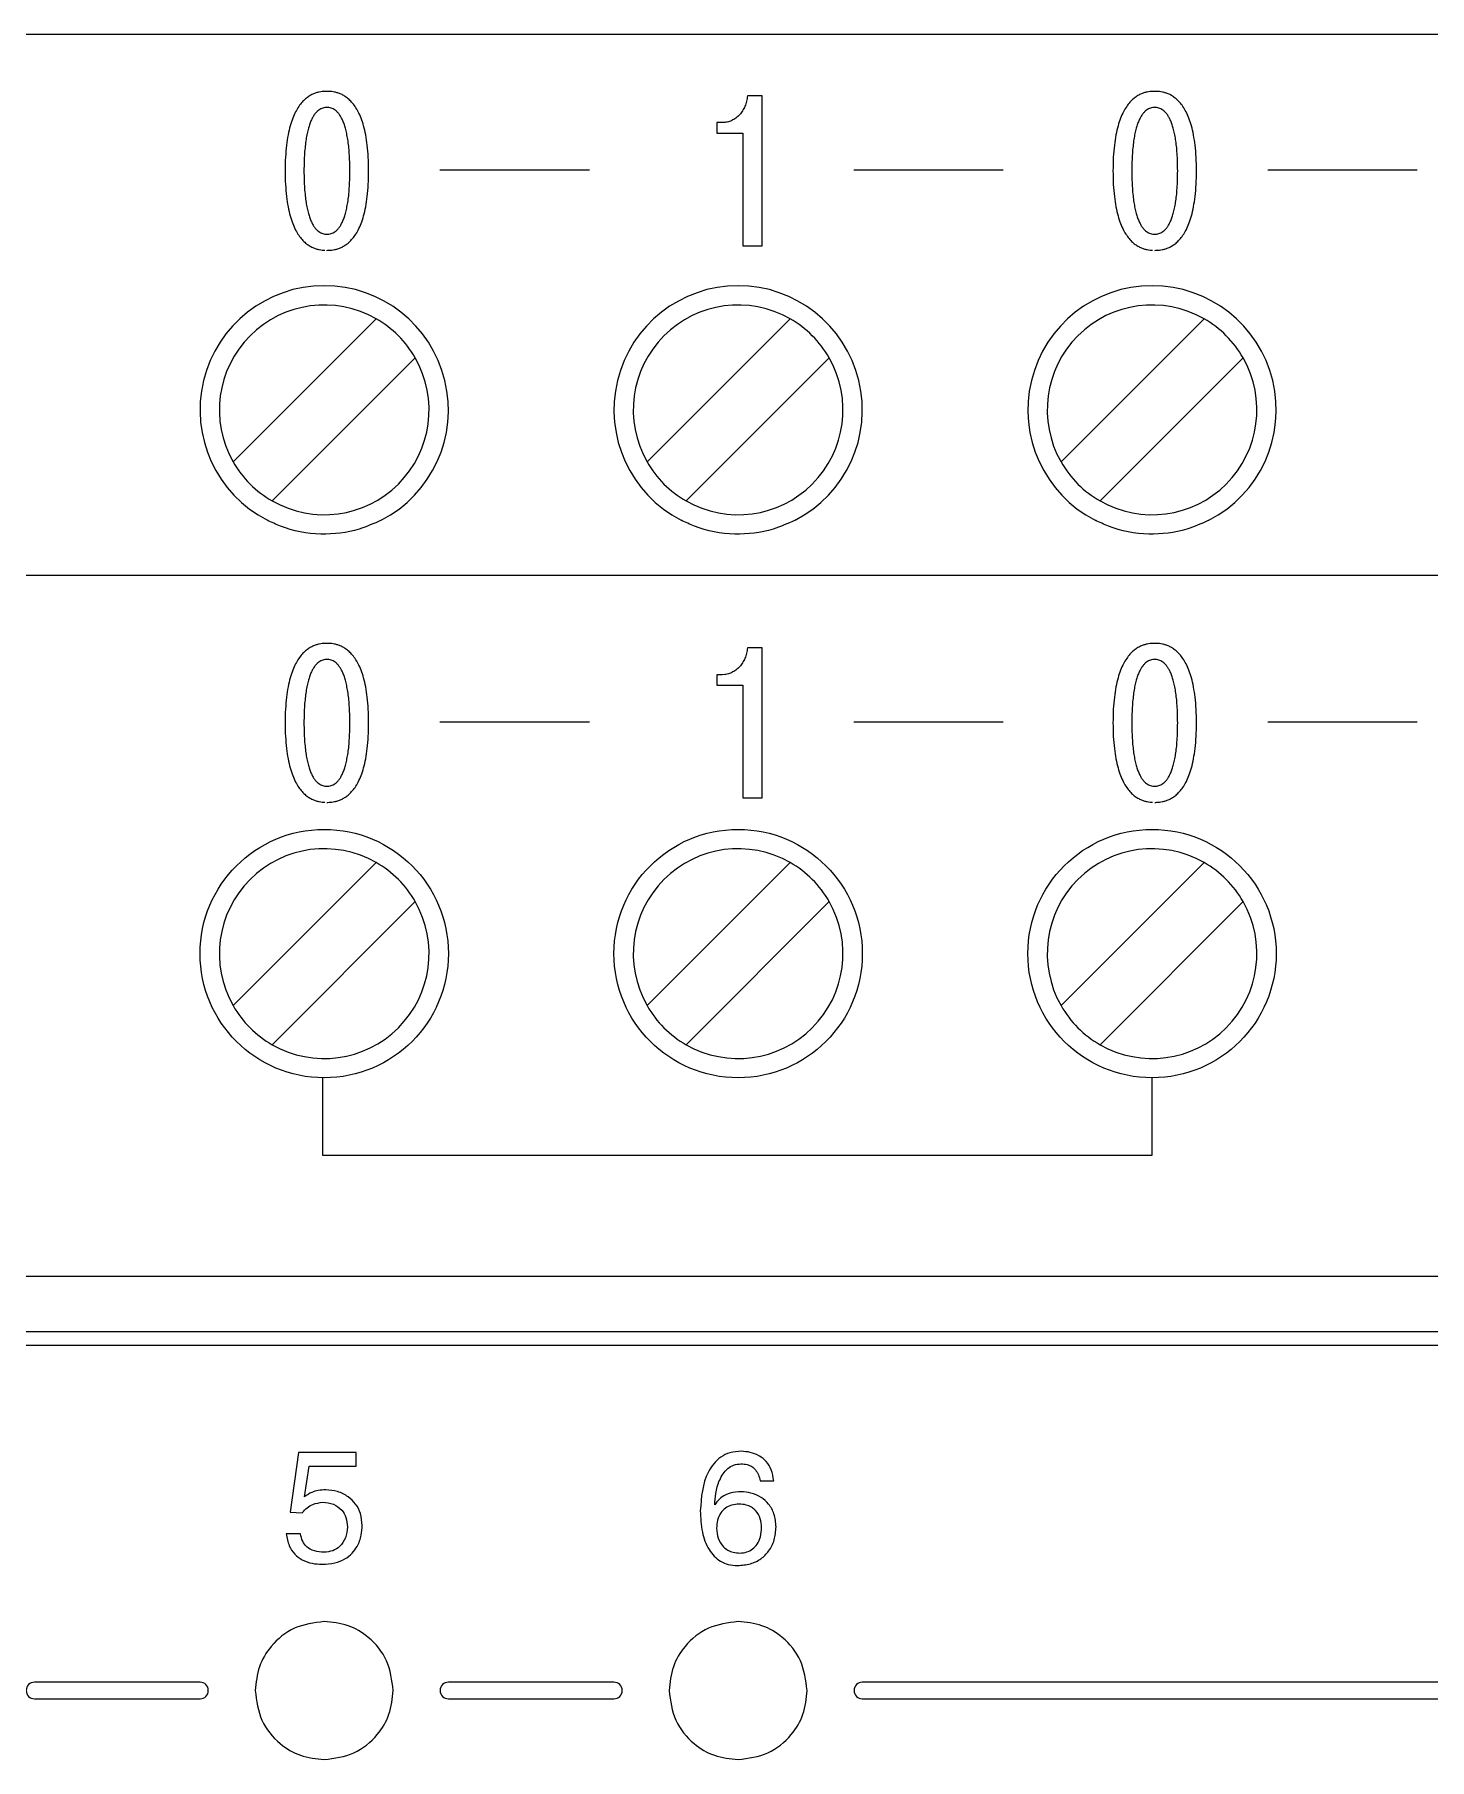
# Model space of a CAD drawing. Header units: millimetres. Extents: x 3520 to 8864, y 403 to 1747.
# Drawn here: x 7195.53 to 7220.81, y 1221.2 to 1252.45 of the extents above; entities that cross this region are included whole.
import ezdxf

# ---------------------------------------------------------------- set-up
doc = ezdxf.new("R2010")
doc.units = ezdxf.units.MM

msp = doc.modelspace()

# ---------------------------------------------------------------- linework, layer by layer
for p, q in [((7234.534, 1252.452, 1518.358), (7129.534, 1252.452, 1518.358)), ((7208.717, 1251.34, 1518.358), (7208.453, 1251.34, 1518.358)), ((7208.717, 1248.624, 1518.358), (7208.717, 1251.34, 1518.358)), ((7207.898, 1250.855, 1518.358), (7207.898, 1250.665, 1518.358)), ((7207.995, 1250.855, 1518.358), (7207.898, 1250.855, 1518.358)), ((7207.898, 1250.665, 1518.358), (7208.371, 1250.665, 1518.358)), ((7208.041, 1250.858, 1518.358), (7207.995, 1250.855, 1518.358)), ((7208.371, 1250.665, 1518.358), (7208.371, 1248.624, 1518.358)), ((7202.879, 1249.998, 1518.358), (7205.588, 1249.998, 1518.358)), ((7210.379, 1249.998, 1518.358), (7213.088, 1249.998, 1518.358)), ((7217.879, 1249.998, 1518.358), (7220.588, 1249.998, 1518.358)), ((7208.371, 1248.624, 1518.358), (7208.717, 1248.624, 1518.358)), ((7201.727, 1247.302, 1518.358), (7199.134, 1244.71, 1518.358)), ((7209.227, 1247.302, 1518.358), (7206.634, 1244.71, 1518.358)), ((7216.727, 1247.302, 1518.358), (7214.134, 1244.71, 1518.358)), ((7199.841, 1244.002, 1518.358), (7202.434, 1246.595, 1518.358)), ((7207.341, 1244.002, 1518.358), (7209.934, 1246.595, 1518.358)), ((7214.841, 1244.002, 1518.358), (7217.434, 1246.595, 1518.358)), ((7234.534, 1242.652, 1518.358), (7129.534, 1242.652, 1518.358)), ((7208.717, 1241.34, 1518.358), (7208.453, 1241.34, 1518.358)), ((7208.717, 1238.624, 1518.358), (7208.717, 1241.34, 1518.358)), ((7207.898, 1240.855, 1518.358), (7207.898, 1240.665, 1518.358)), ((7207.995, 1240.855, 1518.358), (7207.898, 1240.855, 1518.358)), ((7207.898, 1240.665, 1518.358), (7208.371, 1240.665, 1518.358)), ((7208.041, 1240.858, 1518.358), (7207.995, 1240.855, 1518.358)), ((7208.371, 1240.665, 1518.358), (7208.371, 1238.624, 1518.358)), ((7202.879, 1239.998, 1518.358), (7205.588, 1239.998, 1518.358)), ((7210.379, 1239.998, 1518.358), (7213.088, 1239.998, 1518.358)), ((7217.879, 1239.998, 1518.358), (7220.588, 1239.998, 1518.358)), ((7208.371, 1238.624, 1518.358), (7208.717, 1238.624, 1518.358)), ((7201.727, 1237.452, 1518.358), (7199.134, 1234.86, 1518.358)), ((7209.227, 1237.452, 1518.358), (7206.634, 1234.86, 1518.358)), ((7216.727, 1237.452, 1518.358), (7214.134, 1234.86, 1518.358)), ((7199.841, 1234.152, 1518.358), (7202.434, 1236.745, 1518.358)), ((7207.341, 1234.152, 1518.358), (7209.934, 1236.745, 1518.358)), ((7214.841, 1234.152, 1518.358), (7217.434, 1236.745, 1518.358)), ((7200.754, 1233.552, 1518.358), (7200.755, 1232.152, 1518.358)), ((7215.787, 1232.152, 1518.358), (7215.784, 1233.552, 1518.358)), ((7200.755, 1232.152, 1518.358), (7215.787, 1232.152, 1518.358)), ((7234.534, 1229.952, 1518.358), (7129.534, 1229.952, 1518.358)), ((7233.534, 1228.952, 1518.358), (7130.534, 1228.952, 1518.358)), ((7230.633, 1228.703, 1518.358), (7165.934, 1228.703, 1518.358)), ((7200.319, 1226.764, 1518.358), (7200.169, 1225.684, 1518.358)), ((7201.363, 1226.764, 1518.358), (7200.319, 1226.764, 1518.358)), ((7201.363, 1226.517, 1518.358), (7201.363, 1226.764, 1518.358)), ((7200.424, 1225.964, 1518.358), (7200.509, 1226.517, 1518.358)), ((7200.509, 1226.517, 1518.358), (7201.363, 1226.517, 1518.358)), ((7208.681, 1226.251, 1518.358), (7208.928, 1226.251, 1518.358)), ((7200.169, 1225.684, 1518.358), (7200.387, 1225.672, 1518.358)), ((7200.356, 1225.292, 1518.358), (7200.095, 1225.292, 1518.358)), ((7198.534, 1222.603, 1518.358), (7195.534, 1222.603, 1518.358)), ((7206.034, 1222.603, 1518.358), (7203.034, 1222.603, 1518.358)), ((7230.634, 1222.603, 1518.358), (7210.534, 1222.603, 1518.358)), ((7195.534, 1222.303, 1518.358), (7198.534, 1222.303, 1518.358)), ((7203.034, 1222.303, 1518.358), (7206.034, 1222.303, 1518.358)), ((7210.534, 1222.303, 1518.358), (7230.934, 1222.303, 1518.358))]:
    msp.add_line(p, q)
for centre in [(7200.784, 1235.802, 1518.358), (7208.284, 1235.802, 1518.358), (7215.784, 1235.802, 1518.358)]:
    msp.add_circle(centre, 2.25)
for centre, radius, start, end in [((7200.784, 1245.652, 1518.358), 2.25, 297.266, 242.734), ((7208.284, 1245.652, 1518.358), 2.25, 297.266, 242.734), ((7215.784, 1245.652, 1518.358), 2.25, 297.266, 242.734), ((7200.784, 1245.652, 1518.358), 1.9, 60.2575, 209.7425), ((7208.284, 1245.652, 1518.358), 1.9, 60.2575, 209.7425), ((7215.784, 1245.652, 1518.358), 1.9, 60.2575, 209.7425), ((7200.784, 1245.652, 1518.358), 1.9, 29.7425, 60.2575), ((7208.284, 1245.652, 1518.358), 1.9, 29.7425, 60.2575), ((7215.784, 1245.652, 1518.358), 1.9, 29.7425, 60.2575), ((7200.784, 1245.652, 1518.358), 1.9, 240.2575, 29.7425), ((7208.284, 1245.652, 1518.358), 1.9, 240.2575, 29.7425), ((7215.784, 1245.652, 1518.358), 1.9, 240.2575, 29.7425), ((7200.784, 1245.652, 1518.358), 1.9, 209.7425, 240.2575), ((7208.284, 1245.652, 1518.358), 1.9, 209.7425, 240.2575), ((7215.784, 1245.652, 1518.358), 1.9, 209.7425, 240.2575), ((7200.784, 1235.802, 1518.358), 1.9, 60.2575, 209.7425), ((7208.284, 1235.802, 1518.358), 1.9, 60.2575, 209.7425), ((7215.784, 1235.802, 1518.358), 1.9, 60.2575, 209.7425), ((7200.784, 1235.802, 1518.358), 1.9, 29.7425, 60.2575), ((7208.284, 1235.802, 1518.358), 1.9, 29.7425, 60.2575), ((7215.784, 1235.802, 1518.358), 1.9, 29.7425, 60.2575), ((7200.784, 1235.802, 1518.358), 1.9, 240.2575, 29.7425), ((7208.284, 1235.802, 1518.358), 1.9, 240.2575, 29.7425), ((7215.784, 1235.802, 1518.358), 1.9, 240.2575, 29.7425), ((7200.784, 1235.802, 1518.358), 1.9, 209.7425, 240.2575), ((7208.284, 1235.802, 1518.358), 1.9, 209.7425, 240.2575), ((7215.784, 1235.802, 1518.358), 1.9, 209.7425, 240.2575), ((7195.534, 1222.453, 1518.358), 0.15, 90, 270), ((7198.534, 1222.453, 1518.358), 0.15, 270, 90), ((7203.034, 1222.453, 1518.358), 0.15, 90, 270), ((7206.034, 1222.453, 1518.358), 0.15, 270, 90), ((7210.534, 1222.453, 1518.358), 0.15, 90, 270)]:
    msp.add_arc(centre, radius, start, end)
for points in [[(7200.832, 1248.542, 1518.358), (7200.872, 1248.543, 1518.358), (7200.919, 1248.546, 1518.358), (7200.972, 1248.555, 1518.358), (7201.029, 1248.57, 1518.358), (7201.091, 1248.593, 1518.358), (7201.154, 1248.628, 1518.358), (7201.218, 1248.675, 1518.358), (7201.281, 1248.736, 1518.358), (7201.342, 1248.814, 1518.358), (7201.399, 1248.91, 1518.358), (7201.451, 1249.027, 1518.358), (7201.497, 1249.166, 1518.358), (7201.535, 1249.329, 1518.358), (7201.564, 1249.518, 1518.358), (7201.583, 1249.735, 1518.358), (7201.589, 1249.982, 1518.358), (7201.583, 1250.229, 1518.358), (7201.564, 1250.446, 1518.358), (7201.535, 1250.635, 1518.358), (7201.497, 1250.798, 1518.358), (7201.451, 1250.937, 1518.358), (7201.399, 1251.053, 1518.358), (7201.342, 1251.149, 1518.358), (7201.281, 1251.227, 1518.358), (7201.218, 1251.289, 1518.358), (7201.154, 1251.336, 1518.358), (7201.091, 1251.37, 1518.358), (7201.029, 1251.394, 1518.358), (7200.972, 1251.409, 1518.358), (7200.919, 1251.417, 1518.358), (7200.872, 1251.421, 1518.358), (7200.832, 1251.422, 1518.358), (7200.793, 1251.421, 1518.358), (7200.747, 1251.417, 1518.358), (7200.694, 1251.409, 1518.358), (7200.636, 1251.394, 1518.358), (7200.575, 1251.37, 1518.358), (7200.511, 1251.336, 1518.358), (7200.447, 1251.289, 1518.358), (7200.384, 1251.227, 1518.358), (7200.324, 1251.149, 1518.358), (7200.266, 1251.053, 1518.358), (7200.214, 1250.937, 1518.358), (7200.168, 1250.798, 1518.358), (7200.13, 1250.635, 1518.358), (7200.101, 1250.446, 1518.358), (7200.082, 1250.229, 1518.358), (7200.076, 1249.982, 1518.358), (7200.082, 1249.735, 1518.358), (7200.101, 1249.518, 1518.358), (7200.13, 1249.329, 1518.358), (7200.168, 1249.166, 1518.358), (7200.214, 1249.027, 1518.358), (7200.266, 1248.91, 1518.358), (7200.324, 1248.814, 1518.358), (7200.384, 1248.736, 1518.358), (7200.447, 1248.675, 1518.358), (7200.511, 1248.628, 1518.358), (7200.575, 1248.593, 1518.358), (7200.636, 1248.57, 1518.358), (7200.694, 1248.555, 1518.358), (7200.747, 1248.546, 1518.358), (7200.793, 1248.543, 1518.358)], [(7208.453, 1251.34, 1518.358), (7208.447, 1251.291, 1518.358), (7208.437, 1251.244, 1518.358), (7208.424, 1251.197, 1518.358), (7208.407, 1251.153, 1518.358), (7208.387, 1251.111, 1518.358), (7208.364, 1251.071, 1518.358), (7208.339, 1251.033, 1518.358), (7208.31, 1250.999, 1518.358), (7208.278, 1250.967, 1518.358), (7208.245, 1250.939, 1518.358), (7208.208, 1250.915, 1518.358), (7208.17, 1250.894, 1518.358), (7208.129, 1250.877, 1518.358), (7208.086, 1250.865, 1518.358), (7208.041, 1250.858, 1518.358)], [(7215.832, 1248.542, 1518.358), (7215.872, 1248.543, 1518.358), (7215.919, 1248.546, 1518.358), (7215.972, 1248.555, 1518.358), (7216.029, 1248.57, 1518.358), (7216.091, 1248.593, 1518.358), (7216.154, 1248.628, 1518.358), (7216.218, 1248.675, 1518.358), (7216.281, 1248.736, 1518.358), (7216.342, 1248.814, 1518.358), (7216.399, 1248.91, 1518.358), (7216.451, 1249.027, 1518.358), (7216.497, 1249.166, 1518.358), (7216.535, 1249.329, 1518.358), (7216.564, 1249.518, 1518.358), (7216.583, 1249.735, 1518.358), (7216.589, 1249.982, 1518.358), (7216.583, 1250.229, 1518.358), (7216.564, 1250.446, 1518.358), (7216.535, 1250.635, 1518.358), (7216.497, 1250.798, 1518.358), (7216.451, 1250.937, 1518.358), (7216.399, 1251.053, 1518.358), (7216.342, 1251.149, 1518.358), (7216.281, 1251.227, 1518.358), (7216.218, 1251.289, 1518.358), (7216.154, 1251.336, 1518.358), (7216.091, 1251.37, 1518.358), (7216.029, 1251.394, 1518.358), (7215.972, 1251.409, 1518.358), (7215.919, 1251.417, 1518.358), (7215.872, 1251.421, 1518.358), (7215.832, 1251.422, 1518.358), (7215.793, 1251.421, 1518.358), (7215.747, 1251.417, 1518.358), (7215.694, 1251.409, 1518.358), (7215.636, 1251.394, 1518.358), (7215.575, 1251.37, 1518.358), (7215.511, 1251.336, 1518.358), (7215.447, 1251.289, 1518.358), (7215.384, 1251.227, 1518.358), (7215.324, 1251.149, 1518.358), (7215.266, 1251.053, 1518.358), (7215.214, 1250.937, 1518.358), (7215.168, 1250.798, 1518.358), (7215.13, 1250.635, 1518.358), (7215.101, 1250.446, 1518.358), (7215.082, 1250.229, 1518.358), (7215.076, 1249.982, 1518.358), (7215.082, 1249.735, 1518.358), (7215.101, 1249.518, 1518.358), (7215.13, 1249.329, 1518.358), (7215.168, 1249.166, 1518.358), (7215.214, 1249.027, 1518.358), (7215.266, 1248.91, 1518.358), (7215.324, 1248.814, 1518.358), (7215.384, 1248.736, 1518.358), (7215.447, 1248.675, 1518.358), (7215.511, 1248.628, 1518.358), (7215.575, 1248.593, 1518.358), (7215.636, 1248.57, 1518.358), (7215.694, 1248.555, 1518.358), (7215.747, 1248.546, 1518.358), (7215.793, 1248.543, 1518.358)], [(7200.832, 1248.834, 1518.358), (7200.795, 1248.836, 1518.358), (7200.758, 1248.845, 1518.358), (7200.721, 1248.86, 1518.358), (7200.684, 1248.883, 1518.358), (7200.649, 1248.913, 1518.358), (7200.614, 1248.952, 1518.358), (7200.582, 1249.001, 1518.358), (7200.551, 1249.06, 1518.358), (7200.522, 1249.13, 1518.358), (7200.497, 1249.211, 1518.358), (7200.474, 1249.305, 1518.358), (7200.454, 1249.411, 1518.358), (7200.439, 1249.532, 1518.358), (7200.427, 1249.666, 1518.358), (7200.42, 1249.816, 1518.358), (7200.417, 1249.982, 1518.358), (7200.42, 1250.148, 1518.358), (7200.427, 1250.298, 1518.358), (7200.439, 1250.432, 1518.358), (7200.454, 1250.553, 1518.358), (7200.474, 1250.659, 1518.358), (7200.497, 1250.753, 1518.358), (7200.522, 1250.834, 1518.358), (7200.551, 1250.904, 1518.358), (7200.582, 1250.963, 1518.358), (7200.614, 1251.012, 1518.358), (7200.649, 1251.051, 1518.358), (7200.684, 1251.082, 1518.358), (7200.721, 1251.104, 1518.358), (7200.758, 1251.119, 1518.358), (7200.795, 1251.128, 1518.358), (7200.832, 1251.131, 1518.358), (7200.87, 1251.128, 1518.358), (7200.907, 1251.119, 1518.358), (7200.944, 1251.104, 1518.358), (7200.981, 1251.082, 1518.358), (7201.017, 1251.051, 1518.358), (7201.051, 1251.012, 1518.358), (7201.084, 1250.963, 1518.358), (7201.114, 1250.904, 1518.358), (7201.143, 1250.834, 1518.358), (7201.169, 1250.753, 1518.358), (7201.191, 1250.659, 1518.358), (7201.211, 1250.553, 1518.358), (7201.227, 1250.432, 1518.358), (7201.238, 1250.298, 1518.358), (7201.245, 1250.148, 1518.358), (7201.248, 1249.982, 1518.358), (7201.245, 1249.816, 1518.358), (7201.238, 1249.666, 1518.358), (7201.227, 1249.532, 1518.358), (7201.211, 1249.411, 1518.358), (7201.191, 1249.305, 1518.358), (7201.169, 1249.211, 1518.358), (7201.143, 1249.13, 1518.358), (7201.114, 1249.06, 1518.358), (7201.084, 1249.001, 1518.358), (7201.051, 1248.952, 1518.358), (7201.017, 1248.913, 1518.358), (7200.981, 1248.883, 1518.358), (7200.944, 1248.86, 1518.358), (7200.907, 1248.845, 1518.358), (7200.87, 1248.836, 1518.358), (7200.832, 1248.834, 1518.358)], [(7215.832, 1248.834, 1518.358), (7215.795, 1248.836, 1518.358), (7215.758, 1248.845, 1518.358), (7215.721, 1248.86, 1518.358), (7215.684, 1248.883, 1518.358), (7215.649, 1248.913, 1518.358), (7215.614, 1248.952, 1518.358), (7215.582, 1249.001, 1518.358), (7215.551, 1249.06, 1518.358), (7215.522, 1249.13, 1518.358), (7215.497, 1249.211, 1518.358), (7215.474, 1249.305, 1518.358), (7215.454, 1249.411, 1518.358), (7215.439, 1249.532, 1518.358), (7215.427, 1249.666, 1518.358), (7215.42, 1249.816, 1518.358), (7215.417, 1249.982, 1518.358), (7215.42, 1250.148, 1518.358), (7215.427, 1250.298, 1518.358), (7215.439, 1250.432, 1518.358), (7215.454, 1250.553, 1518.358), (7215.474, 1250.659, 1518.358), (7215.497, 1250.753, 1518.358), (7215.522, 1250.834, 1518.358), (7215.551, 1250.904, 1518.358), (7215.582, 1250.963, 1518.358), (7215.614, 1251.012, 1518.358), (7215.649, 1251.051, 1518.358), (7215.684, 1251.082, 1518.358), (7215.721, 1251.104, 1518.358), (7215.758, 1251.119, 1518.358), (7215.795, 1251.128, 1518.358), (7215.832, 1251.131, 1518.358), (7215.87, 1251.128, 1518.358), (7215.907, 1251.119, 1518.358), (7215.944, 1251.104, 1518.358), (7215.981, 1251.082, 1518.358), (7216.017, 1251.051, 1518.358), (7216.051, 1251.012, 1518.358), (7216.084, 1250.963, 1518.358), (7216.114, 1250.904, 1518.358), (7216.143, 1250.834, 1518.358), (7216.169, 1250.753, 1518.358), (7216.191, 1250.659, 1518.358), (7216.211, 1250.553, 1518.358), (7216.227, 1250.432, 1518.358), (7216.238, 1250.298, 1518.358), (7216.245, 1250.148, 1518.358), (7216.248, 1249.982, 1518.358), (7216.245, 1249.816, 1518.358), (7216.238, 1249.666, 1518.358), (7216.227, 1249.532, 1518.358), (7216.211, 1249.411, 1518.358), (7216.191, 1249.305, 1518.358), (7216.169, 1249.211, 1518.358), (7216.143, 1249.13, 1518.358), (7216.114, 1249.06, 1518.358), (7216.084, 1249.001, 1518.358), (7216.051, 1248.952, 1518.358), (7216.017, 1248.913, 1518.358), (7215.981, 1248.883, 1518.358), (7215.944, 1248.86, 1518.358), (7215.907, 1248.845, 1518.358), (7215.87, 1248.836, 1518.358), (7215.832, 1248.834, 1518.358)], [(7200.832, 1238.542, 1518.358), (7200.872, 1238.543, 1518.358), (7200.919, 1238.546, 1518.358), (7200.972, 1238.555, 1518.358), (7201.029, 1238.57, 1518.358), (7201.091, 1238.593, 1518.358), (7201.154, 1238.628, 1518.358), (7201.218, 1238.675, 1518.358), (7201.281, 1238.736, 1518.358), (7201.342, 1238.814, 1518.358), (7201.399, 1238.91, 1518.358), (7201.451, 1239.027, 1518.358), (7201.497, 1239.166, 1518.358), (7201.535, 1239.329, 1518.358), (7201.564, 1239.518, 1518.358), (7201.583, 1239.735, 1518.358), (7201.589, 1239.982, 1518.358), (7201.583, 1240.229, 1518.358), (7201.564, 1240.446, 1518.358), (7201.535, 1240.635, 1518.358), (7201.497, 1240.798, 1518.358), (7201.451, 1240.937, 1518.358), (7201.399, 1241.053, 1518.358), (7201.342, 1241.149, 1518.358), (7201.281, 1241.227, 1518.358), (7201.218, 1241.289, 1518.358), (7201.154, 1241.336, 1518.358), (7201.091, 1241.37, 1518.358), (7201.029, 1241.394, 1518.358), (7200.972, 1241.409, 1518.358), (7200.919, 1241.417, 1518.358), (7200.872, 1241.421, 1518.358), (7200.832, 1241.422, 1518.358), (7200.793, 1241.421, 1518.358), (7200.747, 1241.417, 1518.358), (7200.694, 1241.409, 1518.358), (7200.636, 1241.394, 1518.358), (7200.575, 1241.37, 1518.358), (7200.511, 1241.336, 1518.358), (7200.447, 1241.289, 1518.358), (7200.384, 1241.227, 1518.358), (7200.324, 1241.149, 1518.358), (7200.266, 1241.053, 1518.358), (7200.214, 1240.937, 1518.358), (7200.168, 1240.798, 1518.358), (7200.13, 1240.635, 1518.358), (7200.101, 1240.446, 1518.358), (7200.082, 1240.229, 1518.358), (7200.076, 1239.982, 1518.358), (7200.082, 1239.735, 1518.358), (7200.101, 1239.518, 1518.358), (7200.13, 1239.329, 1518.358), (7200.168, 1239.166, 1518.358), (7200.214, 1239.027, 1518.358), (7200.266, 1238.91, 1518.358), (7200.324, 1238.814, 1518.358), (7200.384, 1238.736, 1518.358), (7200.447, 1238.675, 1518.358), (7200.511, 1238.628, 1518.358), (7200.575, 1238.593, 1518.358), (7200.636, 1238.57, 1518.358), (7200.694, 1238.555, 1518.358), (7200.747, 1238.546, 1518.358), (7200.793, 1238.543, 1518.358)], [(7208.453, 1241.34, 1518.358), (7208.447, 1241.291, 1518.358), (7208.437, 1241.244, 1518.358), (7208.424, 1241.197, 1518.358), (7208.407, 1241.153, 1518.358), (7208.387, 1241.111, 1518.358), (7208.364, 1241.071, 1518.358), (7208.339, 1241.033, 1518.358), (7208.31, 1240.999, 1518.358), (7208.278, 1240.967, 1518.358), (7208.245, 1240.939, 1518.358), (7208.208, 1240.915, 1518.358), (7208.17, 1240.894, 1518.358), (7208.129, 1240.877, 1518.358), (7208.086, 1240.865, 1518.358), (7208.041, 1240.858, 1518.358)], [(7215.832, 1238.542, 1518.358), (7215.872, 1238.543, 1518.358), (7215.919, 1238.546, 1518.358), (7215.972, 1238.555, 1518.358), (7216.029, 1238.57, 1518.358), (7216.091, 1238.593, 1518.358), (7216.154, 1238.628, 1518.358), (7216.218, 1238.675, 1518.358), (7216.281, 1238.736, 1518.358), (7216.342, 1238.814, 1518.358), (7216.399, 1238.91, 1518.358), (7216.451, 1239.027, 1518.358), (7216.497, 1239.166, 1518.358), (7216.535, 1239.329, 1518.358), (7216.564, 1239.518, 1518.358), (7216.583, 1239.735, 1518.358), (7216.589, 1239.982, 1518.358), (7216.583, 1240.229, 1518.358), (7216.564, 1240.446, 1518.358), (7216.535, 1240.635, 1518.358), (7216.497, 1240.798, 1518.358), (7216.451, 1240.937, 1518.358), (7216.399, 1241.053, 1518.358), (7216.342, 1241.149, 1518.358), (7216.281, 1241.227, 1518.358), (7216.218, 1241.289, 1518.358), (7216.154, 1241.336, 1518.358), (7216.091, 1241.37, 1518.358), (7216.029, 1241.394, 1518.358), (7215.972, 1241.409, 1518.358), (7215.919, 1241.417, 1518.358), (7215.872, 1241.421, 1518.358), (7215.832, 1241.422, 1518.358), (7215.793, 1241.421, 1518.358), (7215.747, 1241.417, 1518.358), (7215.694, 1241.409, 1518.358), (7215.636, 1241.394, 1518.358), (7215.575, 1241.37, 1518.358), (7215.511, 1241.336, 1518.358), (7215.447, 1241.289, 1518.358), (7215.384, 1241.227, 1518.358), (7215.324, 1241.149, 1518.358), (7215.266, 1241.053, 1518.358), (7215.214, 1240.937, 1518.358), (7215.168, 1240.798, 1518.358), (7215.13, 1240.635, 1518.358), (7215.101, 1240.446, 1518.358), (7215.082, 1240.229, 1518.358), (7215.076, 1239.982, 1518.358), (7215.082, 1239.735, 1518.358), (7215.101, 1239.518, 1518.358), (7215.13, 1239.329, 1518.358), (7215.168, 1239.166, 1518.358), (7215.214, 1239.027, 1518.358), (7215.266, 1238.91, 1518.358), (7215.324, 1238.814, 1518.358), (7215.384, 1238.736, 1518.358), (7215.447, 1238.675, 1518.358), (7215.511, 1238.628, 1518.358), (7215.575, 1238.593, 1518.358), (7215.636, 1238.57, 1518.358), (7215.694, 1238.555, 1518.358), (7215.747, 1238.546, 1518.358), (7215.793, 1238.543, 1518.358)], [(7200.832, 1238.834, 1518.358), (7200.795, 1238.836, 1518.358), (7200.758, 1238.845, 1518.358), (7200.721, 1238.86, 1518.358), (7200.684, 1238.883, 1518.358), (7200.649, 1238.913, 1518.358), (7200.614, 1238.952, 1518.358), (7200.582, 1239.001, 1518.358), (7200.551, 1239.06, 1518.358), (7200.522, 1239.13, 1518.358), (7200.497, 1239.211, 1518.358), (7200.474, 1239.305, 1518.358), (7200.454, 1239.411, 1518.358), (7200.439, 1239.532, 1518.358), (7200.427, 1239.666, 1518.358), (7200.42, 1239.816, 1518.358), (7200.417, 1239.982, 1518.358), (7200.42, 1240.148, 1518.358), (7200.427, 1240.298, 1518.358), (7200.439, 1240.432, 1518.358), (7200.454, 1240.553, 1518.358), (7200.474, 1240.659, 1518.358), (7200.497, 1240.753, 1518.358), (7200.522, 1240.834, 1518.358), (7200.551, 1240.904, 1518.358), (7200.582, 1240.963, 1518.358), (7200.614, 1241.012, 1518.358), (7200.649, 1241.051, 1518.358), (7200.684, 1241.082, 1518.358), (7200.721, 1241.104, 1518.358), (7200.758, 1241.119, 1518.358), (7200.795, 1241.128, 1518.358), (7200.832, 1241.131, 1518.358), (7200.87, 1241.128, 1518.358), (7200.907, 1241.119, 1518.358), (7200.944, 1241.104, 1518.358), (7200.981, 1241.082, 1518.358), (7201.017, 1241.051, 1518.358), (7201.051, 1241.012, 1518.358), (7201.084, 1240.963, 1518.358), (7201.114, 1240.904, 1518.358), (7201.143, 1240.834, 1518.358), (7201.169, 1240.753, 1518.358), (7201.191, 1240.659, 1518.358), (7201.211, 1240.553, 1518.358), (7201.227, 1240.432, 1518.358), (7201.238, 1240.298, 1518.358), (7201.245, 1240.148, 1518.358), (7201.248, 1239.982, 1518.358), (7201.245, 1239.816, 1518.358), (7201.238, 1239.666, 1518.358), (7201.227, 1239.532, 1518.358), (7201.211, 1239.411, 1518.358), (7201.191, 1239.305, 1518.358), (7201.169, 1239.211, 1518.358), (7201.143, 1239.13, 1518.358), (7201.114, 1239.06, 1518.358), (7201.084, 1239.001, 1518.358), (7201.051, 1238.952, 1518.358), (7201.017, 1238.913, 1518.358), (7200.981, 1238.883, 1518.358), (7200.944, 1238.86, 1518.358), (7200.907, 1238.845, 1518.358), (7200.87, 1238.836, 1518.358), (7200.832, 1238.834, 1518.358)], [(7215.832, 1238.834, 1518.358), (7215.795, 1238.836, 1518.358), (7215.758, 1238.845, 1518.358), (7215.721, 1238.86, 1518.358), (7215.684, 1238.883, 1518.358), (7215.649, 1238.913, 1518.358), (7215.614, 1238.952, 1518.358), (7215.582, 1239.001, 1518.358), (7215.551, 1239.06, 1518.358), (7215.522, 1239.13, 1518.358), (7215.497, 1239.211, 1518.358), (7215.474, 1239.305, 1518.358), (7215.454, 1239.411, 1518.358), (7215.439, 1239.532, 1518.358), (7215.427, 1239.666, 1518.358), (7215.42, 1239.816, 1518.358), (7215.417, 1239.982, 1518.358), (7215.42, 1240.148, 1518.358), (7215.427, 1240.298, 1518.358), (7215.439, 1240.432, 1518.358), (7215.454, 1240.553, 1518.358), (7215.474, 1240.659, 1518.358), (7215.497, 1240.753, 1518.358), (7215.522, 1240.834, 1518.358), (7215.551, 1240.904, 1518.358), (7215.582, 1240.963, 1518.358), (7215.614, 1241.012, 1518.358), (7215.649, 1241.051, 1518.358), (7215.684, 1241.082, 1518.358), (7215.721, 1241.104, 1518.358), (7215.758, 1241.119, 1518.358), (7215.795, 1241.128, 1518.358), (7215.832, 1241.131, 1518.358), (7215.87, 1241.128, 1518.358), (7215.907, 1241.119, 1518.358), (7215.944, 1241.104, 1518.358), (7215.981, 1241.082, 1518.358), (7216.017, 1241.051, 1518.358), (7216.051, 1241.012, 1518.358), (7216.084, 1240.963, 1518.358), (7216.114, 1240.904, 1518.358), (7216.143, 1240.834, 1518.358), (7216.169, 1240.753, 1518.358), (7216.191, 1240.659, 1518.358), (7216.211, 1240.553, 1518.358), (7216.227, 1240.432, 1518.358), (7216.238, 1240.298, 1518.358), (7216.245, 1240.148, 1518.358), (7216.248, 1239.982, 1518.358), (7216.245, 1239.816, 1518.358), (7216.238, 1239.666, 1518.358), (7216.227, 1239.532, 1518.358), (7216.211, 1239.411, 1518.358), (7216.191, 1239.305, 1518.358), (7216.169, 1239.211, 1518.358), (7216.143, 1239.13, 1518.358), (7216.114, 1239.06, 1518.358), (7216.084, 1239.001, 1518.358), (7216.051, 1238.952, 1518.358), (7216.017, 1238.913, 1518.358), (7215.981, 1238.883, 1518.358), (7215.944, 1238.86, 1518.358), (7215.907, 1238.845, 1518.358), (7215.87, 1238.836, 1518.358), (7215.832, 1238.834, 1518.358)]]:
    msp.add_spline(points, degree=3)
for points, knots in [([(7201.815, 1243.652, 1518.358), (7201.684, 1243.594, 1518.358), (7201.339, 1243.44, 1518.358), (7200.706, 1243.367, 1518.358), (7200.136, 1243.472, 1518.358), (7199.832, 1243.615, 1518.358), (7199.753, 1243.652, 1518.358)], [0, 0, 0, 0, 0.201152, 0.528764, 0.877651, 1, 1, 1, 1]), ([(7209.315, 1243.652, 1518.358), (7209.184, 1243.594, 1518.358), (7208.839, 1243.44, 1518.358), (7208.206, 1243.367, 1518.358), (7207.636, 1243.472, 1518.358), (7207.332, 1243.615, 1518.358), (7207.253, 1243.652, 1518.358)], [0, 0, 0, 0, 0.201153, 0.528765, 0.877651, 1, 1, 1, 1]), ([(7216.815, 1243.652, 1518.358), (7216.684, 1243.594, 1518.358), (7216.339, 1243.44, 1518.358), (7215.706, 1243.367, 1518.358), (7215.136, 1243.472, 1518.358), (7214.832, 1243.615, 1518.358), (7214.753, 1243.652, 1518.358)], [0, 0, 0, 0, 0.201153, 0.528765, 0.877651, 1, 1, 1, 1]), ([(7208.341, 1226.786, 1518.358), (7208.271, 1226.781, 1518.358), (7208.141, 1226.772, 1518.358), (7207.914, 1226.663, 1518.358), (7207.642, 1226.319, 1518.358), (7207.616, 1225.955, 1518.358), (7207.598, 1225.709, 1518.358)], [0, 0, 0, 0, 0.141535, 0.266851, 0.507416, 1, 1, 1, 1]), ([(7207.859, 1225.814, 1518.358), (7207.863, 1225.883, 1518.358), (7207.872, 1226.038, 1518.358), (7207.937, 1226.269, 1518.358), (7208.053, 1226.454, 1518.358), (7208.202, 1226.547, 1518.358), (7208.29, 1226.555, 1518.358), (7208.335, 1226.56, 1518.358)], [0, 0, 0, 0, 0.212294, 0.475051, 0.733627, 0.86103, 1, 1, 1, 1]), ([(7208.335, 1226.56, 1518.358), (7208.372, 1226.558, 1518.358), (7208.441, 1226.554, 1518.358), (7208.533, 1226.514, 1518.358), (7208.605, 1226.449, 1518.358), (7208.657, 1226.359, 1518.358), (7208.673, 1226.288, 1518.358), (7208.681, 1226.251, 1518.358)], [0, 0, 0, 0, 0.216672, 0.401492, 0.573232, 0.778861, 1, 1, 1, 1]), ([(7208.928, 1226.251, 1518.358), (7208.918, 1226.319, 1518.358), (7208.901, 1226.445, 1518.358), (7208.803, 1226.602, 1518.358), (7208.668, 1226.71, 1518.358), (7208.51, 1226.774, 1518.358), (7208.396, 1226.782, 1518.358), (7208.341, 1226.786, 1518.358)], [0, 0, 0, 0, 0.232464, 0.429296, 0.610202, 0.813102, 1, 1, 1, 1]), ([(7200.812, 1226.089, 1518.358), (7200.766, 1226.086, 1518.358), (7200.68, 1226.082, 1518.358), (7200.545, 1226.043, 1518.358), (7200.468, 1225.993, 1518.358), (7200.424, 1225.964, 1518.358)], [0, 0, 0, 0, 0.335976, 0.622262, 1, 1, 1, 1]), ([(7201.473, 1225.445, 1518.358), (7201.467, 1225.517, 1518.358), (7201.456, 1225.654, 1518.358), (7201.36, 1225.834, 1518.358), (7201.217, 1225.973, 1518.358), (7201.029, 1226.069, 1518.358), (7200.884, 1226.082, 1518.358), (7200.812, 1226.089, 1518.358)], [0, 0, 0, 0, 0.209454, 0.398405, 0.579326, 0.790105, 1, 1, 1, 1]), ([(7208.339, 1226.054, 1518.358), (7208.271, 1226.05, 1518.358), (7208.149, 1226.043, 1518.358), (7208.005, 1225.974, 1518.358), (7207.913, 1225.895, 1518.358), (7207.876, 1225.84, 1518.358), (7207.859, 1225.814, 1518.358)], [0, 0, 0, 0, 0.360114, 0.646268, 0.836599, 1, 1, 1, 1]), ([(7208.97, 1225.417, 1518.358), (7208.964, 1225.497, 1518.358), (7208.953, 1225.645, 1518.358), (7208.848, 1225.832, 1518.358), (7208.7, 1225.961, 1518.358), (7208.525, 1226.038, 1518.358), (7208.398, 1226.049, 1518.358), (7208.339, 1226.054, 1518.358)], [0, 0, 0, 0, 0.239514, 0.439566, 0.621177, 0.82143, 1, 1, 1, 1]), ([(7200.387, 1225.672, 1518.358), (7200.415, 1225.704, 1518.358), (7200.469, 1225.765, 1518.358), (7200.593, 1225.843, 1518.358), (7200.696, 1225.855, 1518.358), (7200.759, 1225.862, 1518.358)], [0, 0, 0, 0, 0.289504, 0.56587, 1, 1, 1, 1]), ([(7200.759, 1225.862, 1518.358), (7200.825, 1225.856, 1518.358), (7200.953, 1225.844, 1518.358), (7201.104, 1225.736, 1518.358), (7201.191, 1225.584, 1518.358), (7201.199, 1225.475, 1518.358), (7201.204, 1225.417, 1518.358)], [0, 0, 0, 0, 0.279375, 0.539914, 0.753909, 1, 1, 1, 1]), ([(7207.598, 1225.709, 1518.358), (7207.604, 1225.579, 1518.358), (7207.616, 1225.337, 1518.358), (7207.731, 1225.008, 1518.358), (7207.917, 1224.808, 1518.358), (7208.109, 1224.727, 1518.358), (7208.214, 1224.72, 1518.358), (7208.27, 1224.717, 1518.358)], [0, 0, 0, 0, 0.290289, 0.542225, 0.764366, 0.87691, 1, 1, 1, 1]), ([(7208.304, 1225.829, 1518.358), (7208.257, 1225.825, 1518.358), (7208.168, 1225.819, 1518.358), (7208.05, 1225.761, 1518.358), (7207.961, 1225.667, 1518.358), (7207.903, 1225.54, 1518.358), (7207.897, 1225.442, 1518.358), (7207.894, 1225.391, 1518.358)], [0, 0, 0, 0, 0.210134, 0.393256, 0.566692, 0.775754, 1, 1, 1, 1]), ([(7208.709, 1225.406, 1518.358), (7208.705, 1225.459, 1518.358), (7208.695, 1225.57, 1518.358), (7208.622, 1225.699, 1518.358), (7208.525, 1225.779, 1518.358), (7208.423, 1225.821, 1518.358), (7208.346, 1225.826, 1518.358), (7208.304, 1225.829, 1518.358)], [0, 0, 0, 0, 0.242525, 0.503798, 0.649688, 0.810775, 1, 1, 1, 1]), ([(7200.095, 1225.292, 1518.358), (7200.108, 1225.218, 1518.358), (7200.132, 1225.083, 1518.358), (7200.24, 1224.918, 1518.358), (7200.387, 1224.809, 1518.358), (7200.56, 1224.749, 1518.358), (7200.684, 1224.743, 1518.358), (7200.745, 1224.739, 1518.358)], [0, 0, 0, 0, 0.235871, 0.430538, 0.607174, 0.807925, 1, 1, 1, 1]), ([(7200.781, 1224.958, 1518.358), (7200.722, 1224.962, 1518.358), (7200.609, 1224.969, 1518.358), (7200.469, 1225.043, 1518.358), (7200.382, 1225.159, 1518.358), (7200.365, 1225.246, 1518.358), (7200.356, 1225.292, 1518.358)], [0, 0, 0, 0, 0.297032, 0.560578, 0.766568, 1, 1, 1, 1]), ([(7200.745, 1224.739, 1518.358), (7200.824, 1224.744, 1518.358), (7200.967, 1224.751, 1518.358), (7201.155, 1224.825, 1518.358), (7201.291, 1224.931, 1518.358), (7201.397, 1225.078, 1518.358), (7201.461, 1225.253, 1518.358), (7201.469, 1225.386, 1518.358), (7201.473, 1225.445, 1518.358)], [0, 0, 0, 0, 0.205996, 0.374221, 0.51981, 0.653069, 0.843967, 1, 1, 1, 1]), ([(7201.204, 1225.417, 1518.358), (7201.197, 1225.349, 1518.358), (7201.185, 1225.219, 1518.358), (7201.08, 1225.065, 1518.358), (7200.938, 1224.973, 1518.358), (7200.835, 1224.963, 1518.358), (7200.781, 1224.958, 1518.358)], [0, 0, 0, 0, 0.289479, 0.558602, 0.769955, 1, 1, 1, 1]), ([(7207.894, 1225.391, 1518.358), (7207.899, 1225.33, 1518.358), (7207.91, 1225.209, 1518.358), (7207.995, 1225.071, 1518.358), (7208.098, 1224.992, 1518.358), (7208.2, 1224.951, 1518.358), (7208.275, 1224.946, 1518.358), (7208.315, 1224.944, 1518.358)], [0, 0, 0, 0, 0.26459, 0.5289611, 0.6720155, 0.825747, 1, 1, 1, 1]), ([(7208.27, 1224.717, 1518.358), (7208.35, 1224.722, 1518.358), (7208.5, 1224.733, 1518.358), (7208.699, 1224.828, 1518.358), (7208.851, 1224.978, 1518.358), (7208.952, 1225.181, 1518.358), (7208.964, 1225.337, 1518.358), (7208.97, 1225.417, 1518.358)], [0, 0, 0, 0, 0.215764, 0.403788, 0.579469, 0.785606, 1, 1, 1, 1]), ([(7208.315, 1224.944, 1518.358), (7208.358, 1224.947, 1518.358), (7208.44, 1224.954, 1518.358), (7208.549, 1225.012, 1518.358), (7208.638, 1225.108, 1518.358), (7208.699, 1225.244, 1518.358), (7208.706, 1225.35, 1518.358), (7208.709, 1225.406, 1518.358)], [0, 0, 0, 0, 0.18656, 0.359935, 0.533611, 0.753042, 1, 1, 1, 1]), ([(7200.784, 1223.703, 1518.358), (7200.598, 1223.679, 1518.358), (7200.232, 1223.631, 1518.358), (7199.826, 1223.297, 1518.358), (7199.579, 1222.889, 1518.358), (7199.549, 1222.6, 1518.358), (7199.534, 1222.453, 1518.358)], [0, 0, 0, 0, 0.283453, 0.558002, 0.775291, 1, 1, 1, 1]), ([(7202.034, 1222.453, 1518.358), (7202.01, 1222.639, 1518.358), (7201.962, 1223.005, 1518.358), (7201.628, 1223.412, 1518.358), (7201.22, 1223.658, 1518.358), (7200.931, 1223.688, 1518.358), (7200.784, 1223.703, 1518.358)], [0, 0, 0, 0, 0.283454, 0.5580034, 0.775292, 1, 1, 1, 1]), ([(7208.284, 1223.703, 1518.358), (7208.098, 1223.679, 1518.358), (7207.732, 1223.631, 1518.358), (7207.326, 1223.297, 1518.358), (7207.079, 1222.889, 1518.358), (7207.049, 1222.6, 1518.358), (7207.034, 1222.453, 1518.358)], [0, 0, 0, 0, 0.2834527, 0.5580026, 0.7752904, 1, 1, 1, 1]), ([(7209.534, 1222.453, 1518.358), (7209.51, 1222.639, 1518.358), (7209.462, 1223.005, 1518.358), (7209.128, 1223.412, 1518.358), (7208.72, 1223.658, 1518.358), (7208.431, 1223.688, 1518.358), (7208.284, 1223.703, 1518.358)], [0, 0, 0, 0, 0.283453, 0.558002, 0.775291, 1, 1, 1, 1]), ([(7199.534, 1222.453, 1518.358), (7199.558, 1222.267, 1518.358), (7199.606, 1221.901, 1518.358), (7199.94, 1221.495, 1518.358), (7200.348, 1221.248, 1518.358), (7200.637, 1221.218, 1518.358), (7200.784, 1221.203, 1518.358)], [0, 0, 0, 0, 0.283452, 0.5580028, 0.7752903, 1, 1, 1, 1]), ([(7200.784, 1221.203, 1518.358), (7200.97, 1221.227, 1518.358), (7201.336, 1221.275, 1518.358), (7201.743, 1221.609, 1518.358), (7201.989, 1222.017, 1518.358), (7202.019, 1222.306, 1518.358), (7202.034, 1222.453, 1518.358)], [0, 0, 0, 0, 0.2834519, 0.5580015, 0.7752919, 1, 1, 1, 1]), ([(7207.034, 1222.453, 1518.358), (7207.058, 1222.267, 1518.358), (7207.106, 1221.901, 1518.358), (7207.44, 1221.495, 1518.358), (7207.848, 1221.248, 1518.358), (7208.137, 1221.218, 1518.358), (7208.284, 1221.203, 1518.358)], [0, 0, 0, 0, 0.2834519, 0.5580027, 0.7752912, 1, 1, 1, 1]), ([(7208.284, 1221.203, 1518.358), (7208.47, 1221.227, 1518.358), (7208.836, 1221.275, 1518.358), (7209.243, 1221.609, 1518.358), (7209.49, 1222.017, 1518.358), (7209.519, 1222.306, 1518.358), (7209.534, 1222.453, 1518.358)], [0, 0, 0, 0, 0.283452, 0.558002, 0.775292, 1, 1, 1, 1])]:
    msp.add_open_spline(points, degree=3, knots=knots)

doc.saveas('drawing.dxf')
